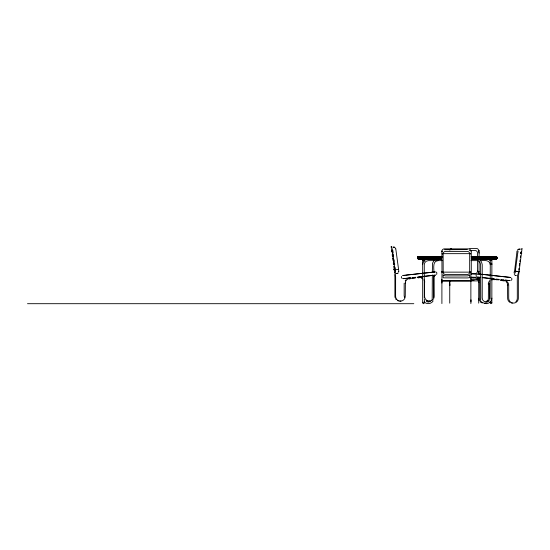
<?xml version="1.0" encoding="UTF-8"?>
<svg xmlns="http://www.w3.org/2000/svg" width="550" height="550" viewBox="0 0 550 550"><rect width="100%" height="100%" fill="white"/><g stroke="black" fill="none" stroke-linecap="round" stroke-linejoin="round"><path stroke-width="0.82" d="M404.161 296.271L404.168 283.222M470.477 281.373L470.477 280.981L442.31 280.954L442.31 280.569M478.308 279.868L478.308 279.132M479.098 253.137L478.582 251.137M477.469 260.425L477.434 271.26A2.406 2.386 0 0 1 475.014 273.653L470.848 273.653M477.476 257.091L477.489 252.924A2.413 2.393 0 0 0 475.083 250.518L469.232 250.518M479.036 274.079L479.078 261.456M479.091 257.462L479.105 250.821M478.692 282.583L478.775 278.396M419.038 277.372C419.072 276.162 419.018 278.582 419.059 277.372A4.819 4.819 0 0 1 420.296 277.537M494.216 279.146L494.333 279.654M503.848 280.748L503.931 280.005L503.834 280.803M502.796 280.782L502.886 280.239M391.146 246.4L391.325 248.181M433.675 275.942L433.531 296.299A4.826 4.826 0 0 1 433.366 297.55M503.298 280.211L503.284 280.294M521.173 251.611L520.974 253.296M514.36 271.288C513.253 274.202 515.707 274.072 515.336 271.232L517.784 252.876C518.911 249.947 516.457 249.954 516.814 252.869L514.532 271.404M496.98 257.819L496.643 258.672L495.825 259.029C497.399 259.153 497.461 256.582 495.908 256.609M495.908 259.029L471.336 258.988L495.908 259.029L496.904 258.424L496.939 257.51M417.464 257.819L417.794 256.967L418.639 256.609C417.127 256.575 417.099 259.077 418.639 259.029L441.506 259.029L418.33 258.988L417.464 257.819L441.506 257.819M478.308 279.393L478.816 279.001M418.66 277.461L418.254 277.867L417.856 277.461M422.668 264.605L423.418 261.841L425.48 259.772M424.277 299.303C425.514 300.211 423.789 306.082 422.696 302.672M432.183 299.097L432.328 274.883M441.904 283.071L442.069 281.82M449.742 282.624L449.907 281.373M489.576 282.92L489.404 298.272A4.826 4.826 0 0 1 488.757 300.692M490.126 299.097L490.297 260.04M491.48 260.528L491.879 259.834L491.851 303.098L490.868 303.676L490.297 302.679M491.879 298.114C491.927 301.668 488.194 304.494 484.784 303.511M520.877 253.275L520.596 252.78M518.746 269.981L518.973 268.311M519.303 265.808L519.64 263.312M519.86 261.642L520.08 259.978M520.417 257.476L520.637 255.805M478.809 271.404L477.434 271.26L479.043 271.48L478.507 273.488M518.437 272.278L518.121 274.038M520.967 249.569L521.118 248.696M493.57 258.864L493.487 256.609L493.487 259.029M423.967 279.792A4.826 4.826 0 0 1 424.449 280.961L424.579 296.299A4.826 4.826 0 0 0 429.413 301.125A4.826 4.826 0 0 0 434.239 296.299L434.081 275.99A66.578 1.629 -90 0 1 433.723 276.162M476.08 274.904L476.321 276.499M401.397 276.423L401.376 277.654L402.229 278.541M478.816 280.83L478.816 280.06M436.652 274.519L436.893 272.931L436.04 272.037M395.223 248.827L395.739 248.504L398.571 269.308L395.45 269.775M479.861 278.039L479.572 277.344L479.291 278.039M394.604 269.383L394.604 269.954M395.175 269.954L395.175 269.383M433.971 260.673L432.506 263.202L432.328 272.312M433.187 300.877C431.454 304.006 426.793 304.624 424.311 302.046M487.341 300.486L485.726 302.101M503.002 280.211L503.002 280.775L503.566 280.775M488.407 300.486L486.784 302.101M511.356 280.301L511.954 279.221L511.61 278.039M398.509 272.827L397.024 273.446M517.536 249.707L519.826 249.095L519.406 249.095M469.672 280.871L443.114 280.871M496.375 258.864L496.891 257.51L495.825 256.609L496.203 256.651L471.109 256.609M471.082 280.197L471.082 279.496M478.995 279.675L471.481 279.482M494.732 279.153L495.399 279.544L494.663 279.641M494.23 279.757L493.639 279.654M504.598 280.748L503.931 280.356L504.666 280.259M489.087 300.898C486.736 303.442 482.054 301.462 482.226 298.004L482.226 264.605L481.477 261.841L479.414 259.772M471.082 281.277L471.082 280.582M518.952 271.26L518.952 272.037L519.406 271.446M423.679 260.611L424.277 259.834L424.277 261.243M430.306 301.538L428.299 302.081L426.291 301.538M469.246 275.399L467.362 275.914L445.5 275.914L443.596 275.399M442.049 271.776L441.574 271.934L442.049 272.078M444.482 249.714L467.362 249.59M438.013 260.638C432.183 260.982 434.06 268.751 433.936 272.422M409.64 278.114C409.014 279.916 410.321 277.386 409.695 278.616M409.393 278.424L408.939 278.486L409.668 278.41M441.904 279.434L441.506 279.84L441.904 280.246M484.578 303.511L485.932 303.332M441.904 280.493L441.506 280.892L441.904 281.298M403.714 278.589L403.054 278.664L410.493 277.832M404.202 278.534L405.391 278.403M405.687 275.199L435.215 271.913L402.696 275.468L404.477 275.337M413.889 277.454L415.587 277.269M418.99 276.891L422.386 276.512M424.084 276.327L435.572 275.11L417.086 277.173M406.044 278.403L410.293 277.929M411.991 277.743L415.388 277.365M415.738 277.832L408.822 278.623A4.826 4.826 0 0 0 405.405 282.04L405.274 296.299A4.826 4.826 0 0 1 400.448 301.125A4.826 4.826 0 0 1 395.615 296.299L395.615 280.067A50.043 50.029 90 0 0 395.629 277.393L395.608 276.726A50.043 50.029 90 0 0 395.216 272.064L391.737 246.4M417.354 277.654L419.788 277.379A4.826 4.826 0 0 1 422.201 278.025M412.61 278.073L415.023 277.812M507.244 285.065L508.049 285.017M424.861 281.964L424.593 281.985M393.814 247.122L393.394 247.122L395.12 247.438M393.931 247.122L394.35 247.122M396.908 273.446L396.488 273.446L397.444 273.446M469.638 248.414L476.3 248.414A2.413 2.393 0 0 1 478.706 250.807M391.737 251.192L392.425 251.192M520.493 253.172L521.524 253.172M442.124 253.66L470.676 253.66M418.33 256.651L442.344 256.651M418.041 256.774L442.331 256.774M471.322 256.774L496.492 256.774L496.121 256.651M417.794 256.967L442.324 256.967M471.316 256.967L496.739 256.967L496.402 256.774M417.608 257.214L441.506 257.214M471.336 257.214L496.925 257.214L496.643 256.967M417.484 257.51L441.506 257.51M471.336 257.51L497.042 257.51L496.822 257.214M471.336 257.819L497.083 257.819M417.484 258.129L441.506 258.129M471.336 258.129L497.042 258.129M417.608 258.424L441.506 258.424M471.336 258.424L496.925 258.424M417.794 258.672L441.506 258.672M471.336 258.672L496.739 258.672M418.041 258.864L441.506 258.864M471.336 258.864L496.492 258.864M442.234 260.638L428.354 260.638L426.291 261.181L424.82 262.653L424.277 264.715L424.277 298.052M470.979 260.638L478.589 260.638M480.281 260.638C483.656 260.349 490.139 259.662 490.27 264.715M394.199 269.672L394.886 269.672M398.296 271.638L398.819 271.638L398.571 269.308M442.179 272.14L470.676 272.14M470.91 273.934L477.503 274.196M514.243 274.443L515.109 275.316L516.312 275.419M470.91 277.131L477.421 277.331L477.503 278.912M471.481 280.514L474.045 280.507M471.481 280.913L478.314 280.906M27.5 303.696L413.813 303.696M518.602 249.095L519.021 249.095M515.515 275.419L515.934 275.426M449.742 283.979C450.924 284.041 448.601 283.958 449.742 284.027M488.723 283.986L488.125 283.951M405.673 283.092L405.061 283.051M442.2 251.226L441.629 251.206L442.2 251.24M499.056 279.874L494.23 279.352A4.819 4.812 0 0 0 491.824 279.998M500.665 280.053L506.289 281.05A4.826 4.819 0 0 1 508.709 285.23L508.709 298.272A4.826 4.826 0 0 0 513.528 303.098A4.826 4.826 0 0 0 518.361 298.272L518.354 281.236A63.779 62.095 -90 0 1 518.753 274.038L522.087 248.373M481.037 274.154L477.757 273.893L480.067 274.154M480.686 277.358L477.4 277.09L478.521 277.221M481.889 274.251L510.524 277.441L481.766 274.347M479.091 277.289L479.71 277.358M482.384 277.544L490.029 278.396M491.728 278.582L494.271 278.864M495.969 279.056L499.366 279.434M501.071 279.62L503.614 279.909M505.312 280.094L510.173 280.644L505.189 280.191M482.261 277.64L489.906 278.493M491.604 278.678L493.302 278.871M495.564 279.627L497.186 279.806M500.418 280.17L503.271 280.493M433.647 276.183L433.366 275.488L434.053 275.777M408.953 278.087L409.234 278.768L408.561 278.589M478.974 277.358L478.479 277.647L478.761 278.142M423.679 302.094L424.277 302.878M489.067 259.772L490.236 260.673M478.603 261.181L480.074 262.653L480.618 264.715L480.796 299.516M491.48 302.184L491.879 302.892M493.487 256.609L493.625 257.214M478.067 280.204L477.297 279.207A4.819 4.819 0 0 0 472.622 277.963L472.285 278.004A66.578 66.578 0 0 1 470.676 278.183M422.902 260.397L422.668 259.834L422.668 302.878M395.106 272.064L394.811 270.298M409.434 278.809L409.344 278.025L409.441 278.822M392.755 250.126L392.837 250.704M392.927 251.322L393.147 252.993M393.374 254.671L393.594 256.341M394.041 259.689L394.268 261.367M394.487 263.038L394.714 264.715M395.044 267.224L395.271 268.902M392.281 251.329L392.947 256.327M393.168 257.998L394.054 264.667M394.281 266.337L394.611 268.833M391.518 249.631L391.854 252.12M392.184 254.616L392.404 256.279M392.624 257.936L392.961 260.432M393.291 262.921L393.511 264.584M393.738 266.248L394.068 268.737M491.693 263.202L491.879 264.605M478.548 281.373L478.713 282.624M392.274 251.322L392.129 250.133M395.457 270.332L395.581 271.377M394.329 274.484L394.371 275.082M479.703 279.359L479.751 298.272A4.826 4.826 0 0 0 484.578 303.098M443.128 253.798L443.183 272.14M473.887 277.386L473.887 278.197M490.27 301.476L490.27 302.892M478.713 279.393L478.713 280.039M478.713 281.799L478.713 303.146M471.281 251.233L471.281 274.532M471.281 300.018L471.281 302.177M470.876 274.532L470.876 300.018M470.876 302.947L470.876 303.593M470.477 253.268L470.477 254.059M470.477 271.741L470.477 272.532M470.477 300.018L470.477 302.184M469.672 253.791L469.672 272.202M469.672 274.649L469.672 277.668L467.259 277.936L443.822 277.86L443.114 277.668L443.114 274.649M449.742 281.813L449.742 303.146M442.379 271.748L442.379 272.525M442.324 253.275L442.324 254.052M441.904 279.84L441.904 303.593M404.566 296.299A4.826 4.826 0 0 1 404.401 297.55M400.984 300.96A4.826 4.826 0 0 1 399.74 301.125M398.489 300.96A4.826 4.826 0 0 1 397.327 300.479M396.323 299.709A4.826 4.826 0 0 1 395.553 298.712M395.072 297.55A4.826 4.826 0 0 1 394.907 296.299L394.907 279.262A63.779 62.267 90 0 0 394.9 278.059M394.515 272.064A63.779 62.267 90 0 1 394.632 273.261M394.811 275.653A63.779 62.267 90 0 1 394.886 277.461M432.114 299.709A4.826 4.826 0 0 1 431.118 300.479M429.949 300.96A4.826 4.826 0 0 1 428.704 301.125M427.453 300.96A4.826 4.826 0 0 1 426.291 300.479M421.458 278.018A4.819 4.819 0 0 1 422.455 278.788M405.212 280.837A4.826 4.826 0 0 1 405.982 279.84M449.824 250.188A2.413 2.393 0 0 1 451.529 248.497M441.904 281.731A63.779 12.286 -90 0 1 441.987 274.532L441.911 251.268A2.413 2.393 0 0 1 444.317 248.868L468.462 248.868A2.413 2.393 0 0 1 470.876 251.261M443.272 272.772A2.406 2.386 0 0 0 445.603 274.532L467.259 274.532A2.351 2.331 0 0 0 469.528 272.8M443.211 253.179A2.413 2.393 0 0 1 445.534 251.398L467.259 251.398A2.413 2.393 0 0 1 469.59 253.172M487.699 300.692A4.826 4.826 0 0 0 488.345 298.272L488.476 282.934A4.826 4.826 0 0 1 489.727 280.775M482.268 302.933A4.826 4.826 0 0 1 480.102 301.689M479.332 300.692A4.826 4.826 0 0 1 478.686 298.272M515.879 301.689A4.826 4.826 0 0 0 517.296 298.272L517.296 282.04A50.043 50.009 -90 0 1 517.289 279.373L517.303 278.699A50.043 50.009 -90 0 1 517.612 274.704M512.469 303.098A4.826 4.826 0 0 1 511.218 302.933M510.056 302.452A4.826 4.826 0 0 1 507.643 298.272L507.506 284.013A4.826 4.826 0 0 0 506.261 281.854M491.893 279.524A4.826 4.826 0 0 1 493.137 279.359M479.339 278.376A66.578 2.441 -90 0 1 478.981 278.142M419.774 277.489L419.788 276.973L419.794 277.482M478.988 250.752L478.418 250.793L478.988 250.752M420.908 257.51C420.97 261.367 421.19 254.801 420.908 257.51M410.025 278.059L410.121 278.857L410.032 278.114M433.73 275.667C434.225 277.221 434.926 274.574 433.73 275.667M391.346 251.089C391.841 252.622 392.542 250.002 391.346 251.089M392.033 251.089C392.528 252.622 393.229 250.002 392.033 251.089M393.814 269.569C394.309 271.102 395.01 268.482 393.814 269.569M418.557 277.372C419.045 278.905 419.746 276.286 418.557 277.372M521.132 253.062C521.627 254.602 522.328 251.982 521.132 253.062M515.412 271.178L518.526 271.645L515.412 271.178M449.35 285.079L450.141 285.086L449.391 285.072"/></g></svg>
